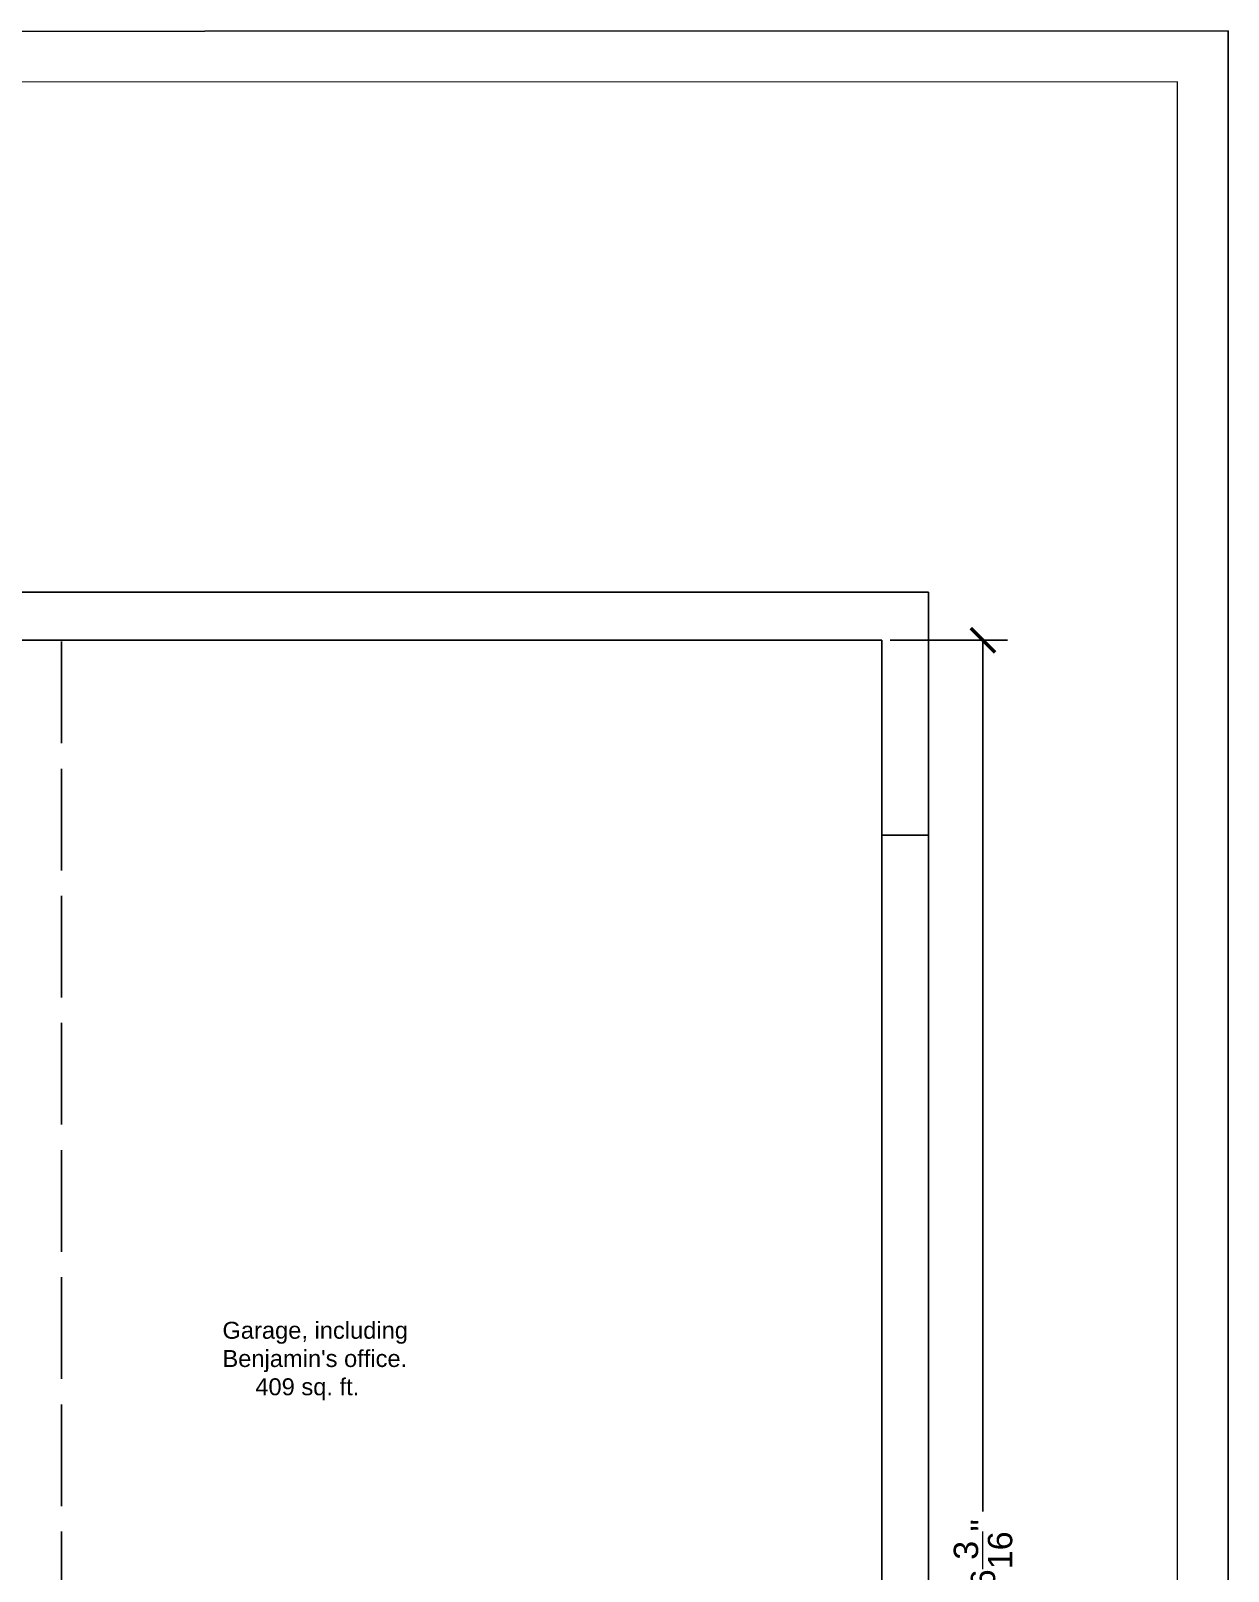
# Model space of a CAD drawing. Header units: inches. Extents: x -467 to 16, y 495 to 1144.
# Drawn here: x -125.3 to 16, y 961.9 to 1143.7 of the extents above; entities that cross this region are included whole.
import ezdxf

# ---------------------------------------------------------------- set-up
doc = ezdxf.new("R2010")
doc.units = ezdxf.units.IN
doc.header["$MEASUREMENT"] = 0
doc.linetypes.add('ACAD_ISO02W100', pattern=[15, 12, -3])
doc.layers.get('0').update_dxf_attribs({"color": 1, "lineweight": 9})
for name, color, linetype, lineweight in [('00-page-edge', 7, 'Continuous', 9), ('A101-Dimensions', 7, 'Continuous', 9), ('A101-Floorplan-1st-floor', 7, 'Continuous', 9)]:
    doc.layers.add(name, color=color, linetype=linetype, lineweight=lineweight)
doc.styles.add('Annotative', font='Arial.ttf')
doc.styles.get("Standard").update_dxf_attribs({"font": 'Arial.ttf', "height": 3})
doc.dimstyles.new('Annotative', dxfattribs={"dimtxt": 0.18, "dimasz": 0.18, "dimexe": 0.18, "dimexo": 0.0625, "dimgap": 0.09, "dimtad": 0, "dimtih": 1, "dimtoh": 1, "dimdec": 4, "dimzin": 0, "dimdsep": 46, "dimlunit": 4, "dimtxsty": 'Annotative', "dimblk": 'ARCHTICK', "dimblk1": 'ARCHTICK', "dimblk2": 'ARCHTICK', "dimcen": 0.09, "dimadec": 0, "dimazin": 0, "dimtfac": 1, "dimtdec": 4, "dimtofl": 0, "dimtmove": 0, "dimatfit": 3, "dimldrblk": 'ARCHTICK', "dimfxl": 1, "dimtolj": 1, "dimtzin": 0, "dimarcsym": 0})

# ---------------------------------------------------------------- blocks, each defined once
blk = doc.blocks.new('_ArchTick')
at = {"color": 0, "linetype": 'ByBlock', "lineweight": 30, "const_width": 0.15}
blk.add_lwpolyline([(-0.5, -0.5), (0.5, 0.5)], dxfattribs=at)
blk = doc.blocks.new('*D529')
at = {"layer": 'A101-Dimensions', "color": 0, "lineweight": -2, "transparency": 16777216}
for p, q in [((-23.89, 1071.75), (-10.06, 1071.75)), ((-12.94, 1071.75), (-12.94, 968.95)), ((-12.94, 849.59), (-12.94, 952.4)), ((-23.89, 849.59), (-10.06, 849.59))]:
    blk.add_line(p, q, dxfattribs=at)
at = {"layer": 'A101-Dimensions', "color": 0, "lineweight": -2, "transparency": 16777216, "xscale": 2.88, "yscale": 2.88, "zscale": 2.88}
for p, rotation in [((-12.94, 1071.75), 90), ((-12.94, 849.59), 270)]:
    blk.add_blockref('_ArchTick', p, dxfattribs=dict(at, rotation=rotation))
at = {"layer": 'A101-Dimensions', "color": 0, "lineweight": 5, "transparency": 16777216, "insert": (-12.94, 960.67), "char_height": 2.88, "attachment_point": 5, "rotation": 90, "style": 'Annotative'}
blk.add_mtext('\\A1;18\'-6{\\H1x;\\S3/16;}"', dxfattribs=at)

msp = doc.modelspace()

# ---------------------------------------------------------------- linework, layer by layer
at = {"layer": '00-page-edge', "lineweight": -3}
msp.add_line((16.00193, 1137.66138), (16, 1137.66138), dxfattribs=at)
msp.add_lwpolyline([(16, 1143.66138), (-467.13682, 1143.50615), (-467.13682, 495.13682), (16, 495.13682)], close=True, dxfattribs=at)
at = {"layer": '00-page-edge'}
msp.add_lwpolyline([(10, 1137.65946), (-461.13682, 1137.50807), (-461.13682, 566.04956), (10, 566.04956)], close=True, dxfattribs=at)
at = {"layer": 'A101-Floorplan-1st-floor', "lineweight": -3}
for p, q in [((-272.81809, 1077.43729), (-19.38599, 1077.43729)), ((-19.38599, 1077.43729), (-19.38599, 844.09354)), ((-24.88599, 1048.74979), (-19.38599, 1048.74979))]:
    msp.add_line(p, q, dxfattribs=at)
at = {"layer": 'A101-Floorplan-1st-floor', "linetype": 'ACAD_ISO02W100', "lineweight": -3}
msp.add_line((-121.69309, 849.59354), (-121.69309, 1071.74979), dxfattribs=at)
at = {"layer": 'A101-Floorplan-1st-floor', "lineweight": -3}
msp.add_lwpolyline([(-129.31809, 851.49979), (-129.31809, 814.74286), (-268.06809, 814.74286), (-268.06809, 1071.74979), (-24.88599, 1071.74979), (-24.88599, 849.59354), (-129.31809, 849.59354)], dxfattribs=at)

# ---------------------------------------------------------------- texts
at = {"layer": 'A101-Floorplan-1st-floor', "lineweight": 5, "insert": (-102.70902, 991.3347), "char_height": 2, "width": 29.9194828, "attachment_point": 1}
msp.add_mtext("Garage, including Benjamin's office.\\P     409 sq. ft.", dxfattribs=at)

# ---------------------------------------------------------------- dimensions: what is measured, and where the dimension line sits
at = {"layer": 'A101-Dimensions', "lineweight": 5}
dim = msp.add_linear_dim(base=(-12.9373340106, 849.5935435689), p1=(-24.885987469, 1071.7497935689), p2=(-24.885987469, 849.5935435689), angle=90, dimstyle='Annotative', dxfattribs=at)
dim.commit()
dim.dimension.update_dxf_attribs({"geometry": '*D529', "text_midpoint": (-12.9373340106, 960.6716685689)})

doc.saveas('drawing.dxf')
